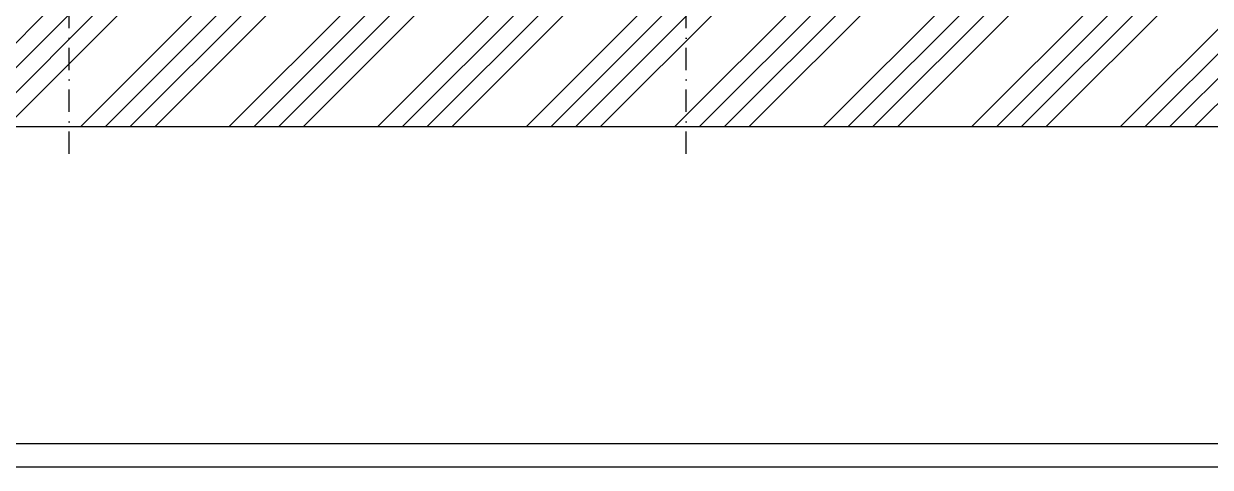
# Model space of a CAD drawing. Extents: x 3792242 to 5145247, y -1546315 to -1031918.
# Drawn here: x 3803498 to 3816207, y -1511714 to -1506963 of the extents above; entities that cross this region are included whole.
import ezdxf

# ---------------------------------------------------------------- set-up
doc = ezdxf.new("R2010")
doc.units = 0
doc.header["$MEASUREMENT"] = 0
doc.linetypes.add('BODKOCIARKOVANA_3', pattern=[5.6, 3, -1.3, 0, -1.3])
doc.layers.get('Defpoints').update_dxf_attribs({"color": 61, "linetype": 'CONTINUOUS'})
for name, color, linetype in [('osi', 253, 'CONTINUOUS'), ('TENKÁ', 7, 'CONTINUOUS'), ('ŠRAFY', 82, 'CONTINUOUS')]:
    doc.layers.add(name, color=color, linetype=linetype)

msp = doc.modelspace()

# ---------------------------------------------------------------- hatches: boundary and pattern name
at = {"layer": 'ŠRAFY', "ltscale": 0.25}
h = msp.add_hatch(dxfattribs=at)
h.set_pattern_fill('ANSI34', color=256, scale=1500)
h.set_pattern_definition([(45, (42813.2, 0), (-795.49513, 795.49513), []), (45, (43078.4, 0), (-795.49513, 795.49513), []), (45, (43343.5, 0), (-795.49513, 795.49513), []), (45, (43608.7, 0), (-795.49513, 795.49513), [])])
h.paths.add_polyline_path([(3843812.693, -1506860.27), (3843812.693, -1506760.27), (3845012.693, -1506760.27), (3848402.693, -1506760.27), (3848402.693, -1505960.27), (3850427.693, -1505960.27), (3850427.693, -1506760.27), (3852627.693, -1506760.27), (3854353.693, -1506760.27), (3855292.693, -1506760.27), (3855292.693, -1506860.27), (3857092.693, -1506860.27), (3857092.693, -1506760.27), (3857092.693, -1505960.27), (3858312.693, -1504740.27), (3858549.193, -1504740.27), (3858549.193, -1508064.5), (3793829.193, -1508064.5), (3793829.193, -1505380.278), (3795307.693, -1505371.058), (3795307.693, -1505550.27), (3795607.693, -1505550.27), (3795607.693, -1505300.27), (3795682.693, -1505300.27), (3796342.693, -1505960.27), (3796342.693, -1506760.27), (3798763.693, -1506760.27), (3808758.193, -1506760.27), (3809872.693, -1506760.27), (3811372.693, -1506760.27), (3811372.693, -1505960.27), (3842012.693, -1505960.27), (3842012.693, -1506760.27), (3842012.693, -1506860.27)])

# ---------------------------------------------------------------- linework, layer by layer
at = {"layer": 'Defpoints', "ltscale": 0.25}
msp.add_line((3793829.193, -1508064.5), (3858549.193, -1508064.5), dxfattribs=at)
at = {"layer": 'osi', "linetype": 'BODKOCIARKOVANA_3', "ltscale": 80}
for p, q in [((3803982.693, -1508356), (3803982.693, -1485946)), ((3810592.693, -1508356), (3810592.693, -1485946))]:
    msp.add_line(p, q, dxfattribs=at)
at = {"layer": 'TENKÁ', "color": 7}
for p, q in [((3869049.193, -1511463.552), (3792492.193, -1511463.552)), ((3869299.193, -1511713.552), (3792242.193, -1511713.552))]:
    msp.add_line(p, q, dxfattribs=at)

doc.saveas('drawing.dxf')
